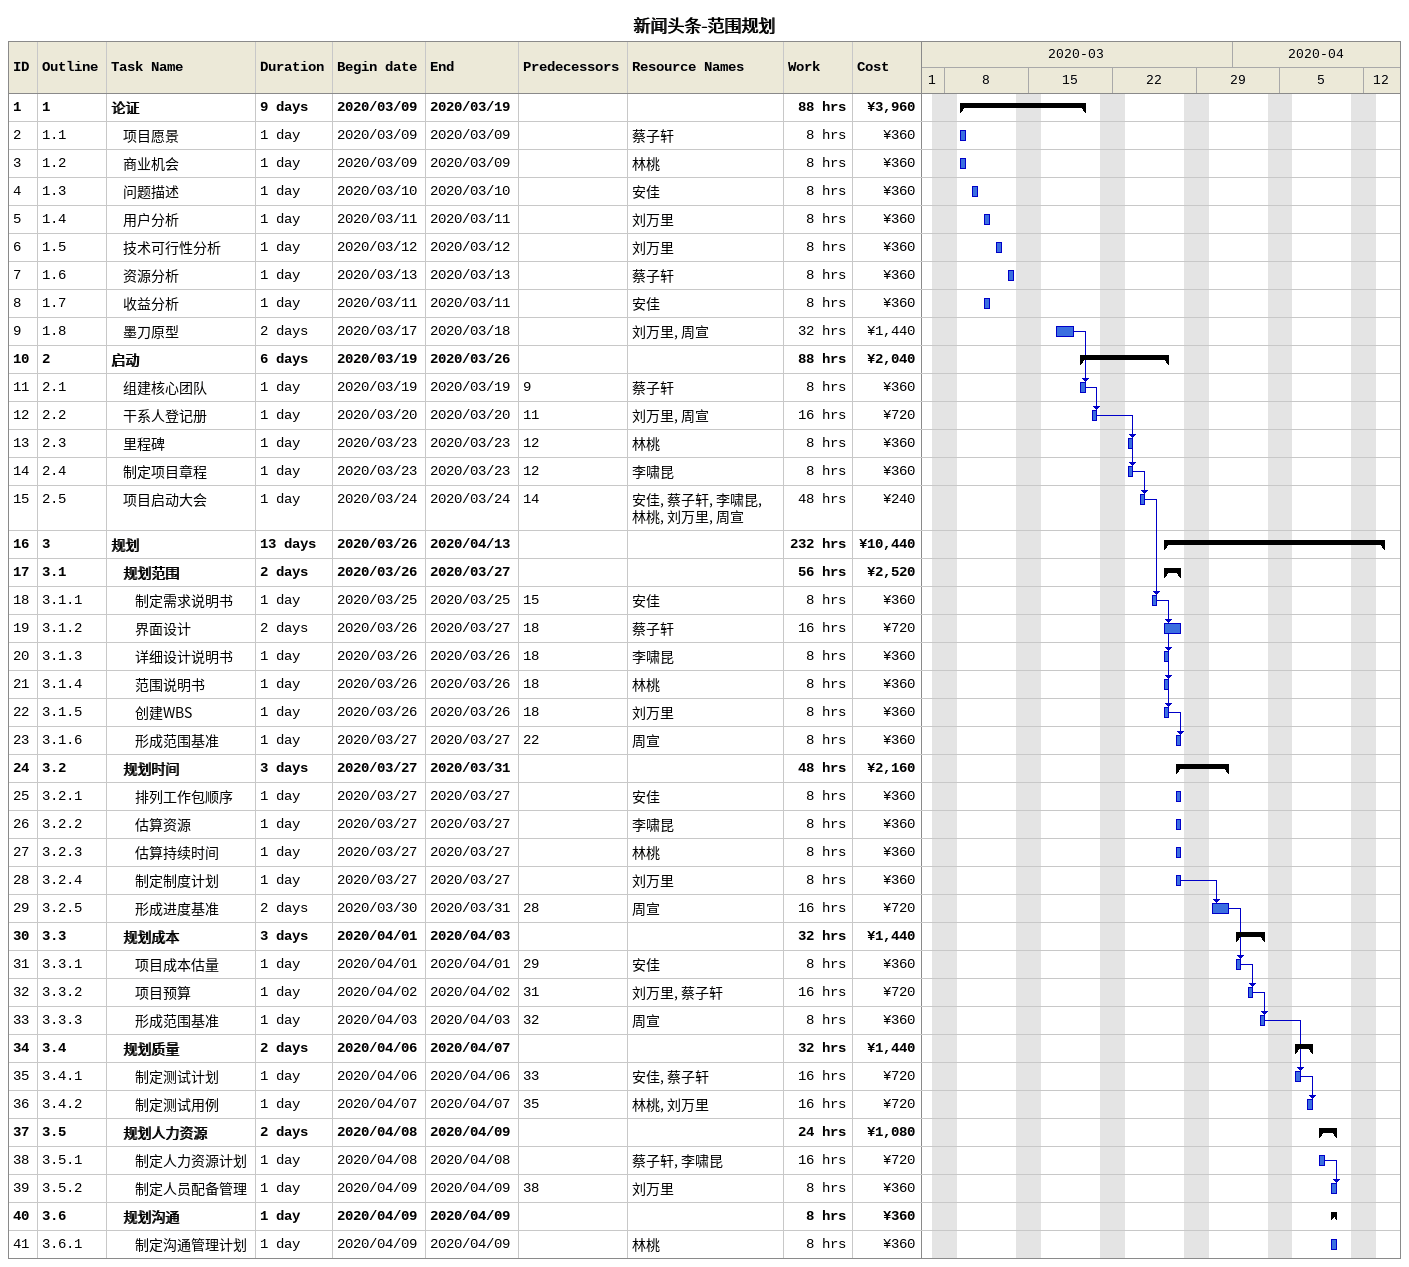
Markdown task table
新闻头条-范围规划

| ID | WBS | Task | Duration | Start | Finish | Predecessors | Resources | Work (h) | Cost (¥) |
|---|---|---|---|---|---|---|---|---|---|
| 1 | 1 | **论证** | 9d | 2020-03-09 | 2020-03-19 |  |  | 88 | 3960 |
| 2 | 1.1 | 项目愿景 | 1d | 2020-03-09 | 2020-03-09 |  | 蔡子轩 | 8 | 360 |
| 3 | 1.2 | 商业机会 | 1d | 2020-03-09 | 2020-03-09 |  | 林桃 | 8 | 360 |
| 4 | 1.3 | 问题描述 | 1d | 2020-03-10 | 2020-03-10 |  | 安佳 | 8 | 360 |
| 5 | 1.4 | 用户分析 | 1d | 2020-03-11 | 2020-03-11 |  | 刘万里 | 8 | 360 |
| 6 | 1.5 | 技术可行性分析 | 1d | 2020-03-12 | 2020-03-12 |  | 刘万里 | 8 | 360 |
| 7 | 1.6 | 资源分析 | 1d | 2020-03-13 | 2020-03-13 |  | 蔡子轩 | 8 | 360 |
| 8 | 1.7 | 收益分析 | 1d | 2020-03-11 | 2020-03-11 |  | 安佳 | 8 | 360 |
| 9 | 1.8 | 墨刀原型 | 2d | 2020-03-17 | 2020-03-18 |  | 刘万里, 周宣 | 32 | 1440 |
| 10 | 2 | **启动** | 6d | 2020-03-19 | 2020-03-26 |  |  | 88 | 2040 |
| 11 | 2.1 | 组建核心团队 | 1d | 2020-03-19 | 2020-03-19 | 9 | 蔡子轩 | 8 | 360 |
| 12 | 2.2 | 干系人登记册 | 1d | 2020-03-20 | 2020-03-20 | 11 | 刘万里, 周宣 | 16 | 720 |
| 13 | 2.3 | 里程碑 | 1d | 2020-03-23 | 2020-03-23 | 12 | 林桃 | 8 | 360 |
| 14 | 2.4 | 制定项目章程 | 1d | 2020-03-23 | 2020-03-23 | 12 | 李啸昆 | 8 | 360 |
| 15 | 2.5 | 项目启动大会 | 1d | 2020-03-24 | 2020-03-24 | 14 | 安佳, 蔡子轩, 李啸昆, 林桃, 刘万里, 周宣 | 48 | 240 |
| 16 | 3 | **规划** | 13d | 2020-03-26 | 2020-04-13 |  |  | 232 | 10440 |
| 17 | 3.1 | **规划范围** | 2d | 2020-03-26 | 2020-03-27 |  |  | 56 | 2520 |
| 18 | 3.1.1 | 制定需求说明书 | 1d | 2020-03-25 | 2020-03-25 | 15 | 安佳 | 8 | 360 |
| 19 | 3.1.2 | 界面设计 | 2d | 2020-03-26 | 2020-03-27 | 18 | 蔡子轩 | 16 | 720 |
| 20 | 3.1.3 | 详细设计说明书 | 1d | 2020-03-26 | 2020-03-26 | 18 | 李啸昆 | 8 | 360 |
| 21 | 3.1.4 | 范围说明书 | 1d | 2020-03-26 | 2020-03-26 | 18 | 林桃 | 8 | 360 |
| 22 | 3.1.5 | 创建WBS | 1d | 2020-03-26 | 2020-03-26 | 18 | 刘万里 | 8 | 360 |
| 23 | 3.1.6 | 形成范围基准 | 1d | 2020-03-27 | 2020-03-27 | 22 | 周宣 | 8 | 360 |
| 24 | 3.2 | **规划时间** | 3d | 2020-03-27 | 2020-03-31 |  |  | 48 | 2160 |
| 25 | 3.2.1 | 排列工作包顺序 | 1d | 2020-03-27 | 2020-03-27 |  | 安佳 | 8 | 360 |
| 26 | 3.2.2 | 估算资源 | 1d | 2020-03-27 | 2020-03-27 |  | 李啸昆 | 8 | 360 |
| 27 | 3.2.3 | 估算持续时间 | 1d | 2020-03-27 | 2020-03-27 |  | 林桃 | 8 | 360 |
| 28 | 3.2.4 | 制定制度计划 | 1d | 2020-03-27 | 2020-03-27 |  | 刘万里 | 8 | 360 |
| 29 | 3.2.5 | 形成进度基准 | 2d | 2020-03-30 | 2020-03-31 | 28 | 周宣 | 16 | 720 |
| 30 | 3.3 | **规划成本** | 3d | 2020-04-01 | 2020-04-03 |  |  | 32 | 1440 |
| 31 | 3.3.1 | 项目成本估量 | 1d | 2020-04-01 | 2020-04-01 | 29 | 安佳 | 8 | 360 |
| 32 | 3.3.2 | 项目预算 | 1d | 2020-04-02 | 2020-04-02 | 31 | 刘万里, 蔡子轩 | 16 | 720 |
| 33 | 3.3.3 | 形成范围基准 | 1d | 2020-04-03 | 2020-04-03 | 32 | 周宣 | 8 | 360 |
| 34 | 3.4 | **规划质量** | 2d | 2020-04-06 | 2020-04-07 |  |  | 32 | 1440 |
| 35 | 3.4.1 | 制定测试计划 | 1d | 2020-04-06 | 2020-04-06 | 33 | 安佳, 蔡子轩 | 16 | 720 |
| 36 | 3.4.2 | 制定测试用例 | 1d | 2020-04-07 | 2020-04-07 | 35 | 林桃, 刘万里 | 16 | 720 |
| 37 | 3.5 | **规划人力资源** | 2d | 2020-04-08 | 2020-04-09 |  |  | 24 | 1080 |
| 38 | 3.5.1 | 制定人力资源计划 | 1d | 2020-04-08 | 2020-04-08 |  | 蔡子轩, 李啸昆 | 16 | 720 |
| 39 | 3.5.2 | 制定人员配备管理 | 1d | 2020-04-09 | 2020-04-09 | 38 | 刘万里 | 8 | 360 |
| 40 | 3.6 | **规划沟通** | 1d | 2020-04-09 | 2020-04-09 |  |  | 8 | 360 |
| 41 | 3.6.1 | 制定沟通管理计划 | 1d | 2020-04-09 | 2020-04-09 |  | 林桃 | 8 | 360 |
